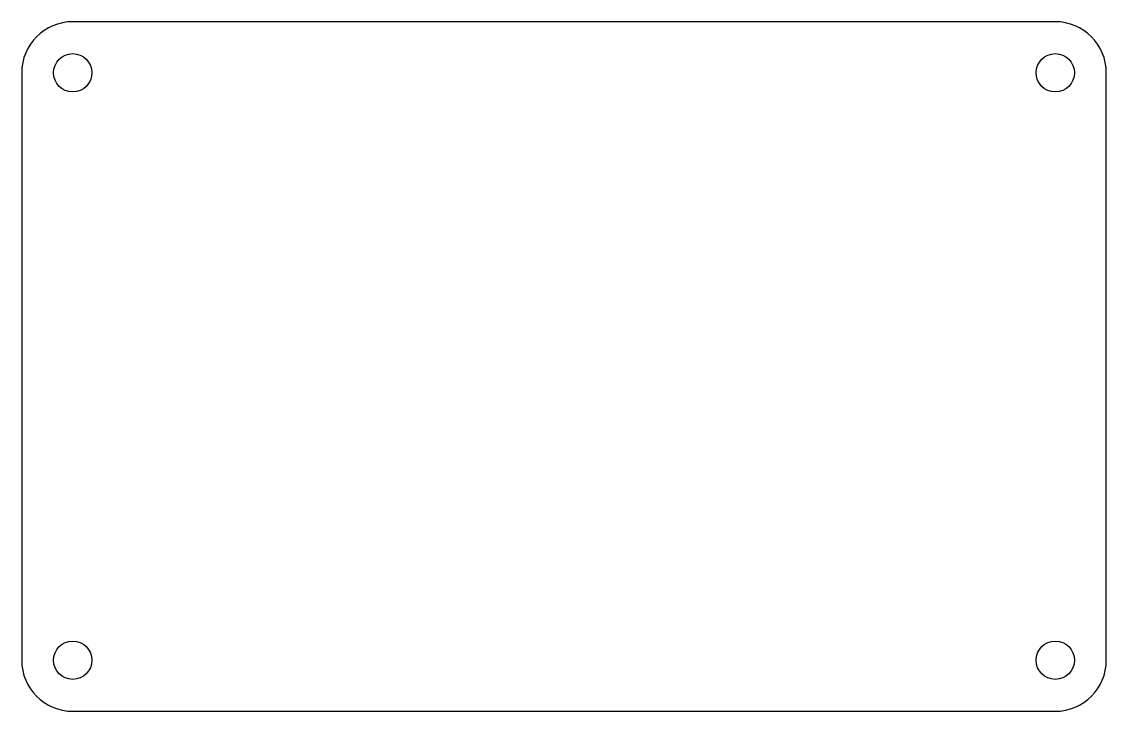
# Model space of a CAD drawing. Header units: millimetres. Extents: x 102.8 to 187.8, y 694.2 to 748.2.
import ezdxf

# ---------------------------------------------------------------- set-up
doc = ezdxf.new("R2010")
doc.units = ezdxf.units.MM

msp = doc.modelspace()

# ---------------------------------------------------------------- linework, layer by layer
at = {"color": 7, "linetype": 'Continuous', "lineweight": 25}
for p, q in [((183.79, 748.246), (106.79, 748.246)), ((102.79, 744.246), (102.79, 698.246)), ((187.79, 698.246), (187.79, 744.246)), ((106.79, 694.246), (183.79, 694.246))]:
    msp.add_line(p, q, dxfattribs=at)
for centre in [(106.79, 744.246), (183.79, 744.246), (106.79, 698.246), (183.79, 698.246)]:
    msp.add_circle(centre, 1.5, dxfattribs=at)
for centre, start, end in [((106.79, 744.246), 90, 180), ((183.79, 744.246), 0, 90), ((106.79, 698.246), 180, 270), ((183.79, 698.246), 270, 0)]:
    msp.add_arc(centre, 4, start, end, dxfattribs=at)

doc.saveas('drawing.dxf')
